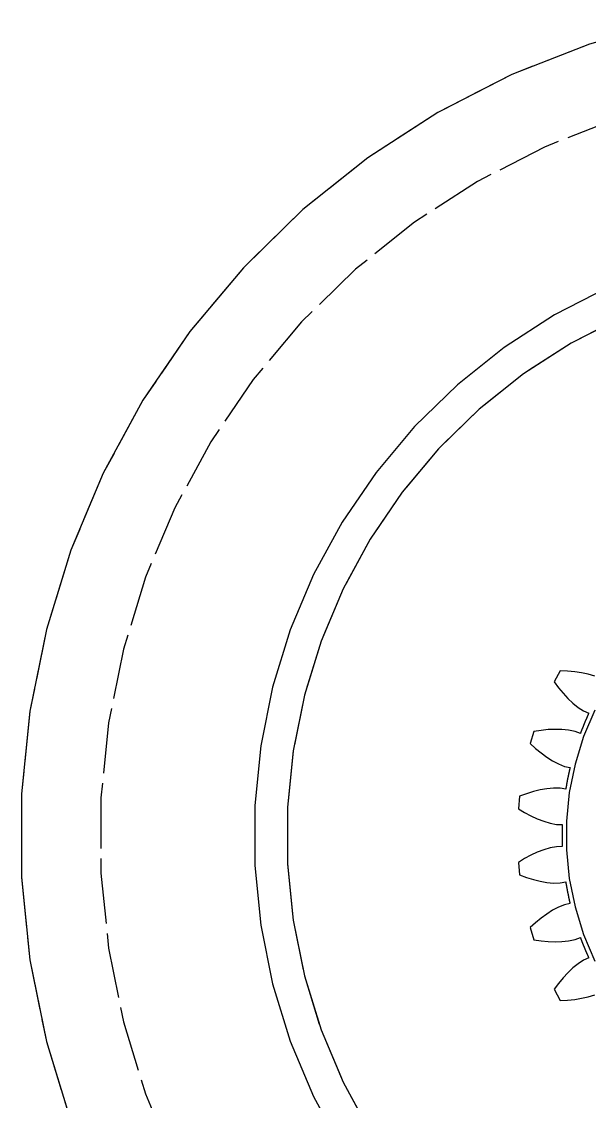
# Model space of a CAD drawing. Header units: millimetres. Extents: x -29 to 159, y -17 to 130.
# Drawn here: x -20.97 to -6.69, y 100.81 to 127.97 of the extents above; entities that cross this region are included whole.
import ezdxf

# ---------------------------------------------------------------- set-up
doc = ezdxf.new("R2010")
doc.units = ezdxf.units.MM
doc.linetypes.add('DASHED', pattern=[1.524, 1.27, -0.254])
doc.layers.add('HIDDEN', color=8, linetype='DASHED')
doc.layers.add('VISIBLE', color=7, linetype='CONTINUOUS')

msp = doc.modelspace()

# ---------------------------------------------------------------- linework, layer by layer
at = {"layer": 'HIDDEN'}
for points in [[(-4.67294, 127.96696), (-6.68822, 127.39995), (-8.63703, 126.6351), (-10.5, 125.68001), (-12.25862, 124.54417), (-13.8954, 123.23888), (-15.39409, 121.7771), (-16.73978, 120.17337), (-17.91911, 118.44361), (-18.92035, 116.60503), (-19.73355, 114.6759), (-20.35062, 112.67538), (-20.76545, 110.62336), (-20.9739, 108.54024), (-20.9739, 106.44671), (-20.76545, 104.36359), (-20.35062, 102.31157), (-19.73355, 100.31105)], [(-6.05125, 125.50409), (-7.81445, 124.81208), (-9.5, 123.94796), (-11.09113, 122.92029), (-12.57203, 121.73932), (-13.92799, 120.41675), (-15.14552, 118.96576), (-16.21253, 117.40074), (-17.11841, 115.73726), (-17.85416, 113.99186), (-18.41247, 112.18186), (-18.78779, 110.32528), (-18.97638, 108.44054), (-18.97638, 106.5464), (-18.78779, 104.66167), (-18.41247, 102.80508), (-17.85416, 100.99509), (-17.11841, 99.24968)], [(-6.05125, 125.50409), (-7.81445, 124.81208), (-9.5, 123.94796), (-11.09113, 122.92029), (-12.57203, 121.73932), (-13.92799, 120.41675), (-15.14552, 118.96576), (-16.21253, 117.40074), (-17.11841, 115.73726), (-17.85416, 113.99186), (-18.41247, 112.18186), (-18.78779, 110.32528), (-18.97638, 108.44054), (-18.97638, 106.5464), (-18.78779, 104.66167), (-18.41247, 102.80508), (-17.85416, 100.99509), (-17.11841, 99.24968)], [(-5.88141, 120.52801), (-7.15, 119.87764), (-8.34753, 119.10419), (-9.46211, 118.21534), (-10.48264, 117.21994), (-11.39899, 116.12788), (-12.20206, 114.95), (-12.88385, 113.69801), (-13.4376, 112.38436), (-13.85781, 111.0221), (-14.14028, 109.62478), (-14.28222, 108.20627), (-14.28222, 106.78068), (-14.14028, 105.36217), (-13.85781, 103.96484), (-13.4376, 102.60258), (-12.88385, 101.28894), (-12.20206, 100.03695)], [(-7.41997, 111.64004), (-7.57006, 111.35924)], [(-7.41997, 111.64004), (-7.57006, 111.35924)], [(-7.23684, 111.63127), (-7.41997, 111.64004)], [(-7.23684, 111.63127), (-7.41997, 111.64004)], [(-7.05794, 111.61361), (-7.23684, 111.63127)], [(-7.05794, 111.61361), (-7.23684, 111.63127)], [(-7.57006, 111.35924), (-7.46102, 111.21185)], [(-7.57006, 111.35924), (-7.46102, 111.21185)], [(-6.88383, 111.58656), (-7.05794, 111.61361)], [(-6.88383, 111.58656), (-7.05794, 111.61361)], [(-6.71527, 111.54928), (-6.88383, 111.58656)], [(-6.71527, 111.54928), (-6.88383, 111.58656)], [(-6.55354, 111.50012), (-6.71527, 111.54928)], [(-6.55354, 111.50012), (-6.71527, 111.54928)], [(-7.46102, 111.21185), (-7.34695, 111.07291)], [(-7.46102, 111.21185), (-7.34695, 111.07291)], [(-7.34695, 111.07291), (-7.22773, 110.94317)], [(-7.34695, 111.07291), (-7.22773, 110.94317)], [(-7.22773, 110.94317), (-7.10308, 110.82373)], [(-7.22773, 110.94317), (-7.10308, 110.82373)], [(-7.10308, 110.82373), (-6.97236, 110.71657)], [(-7.10308, 110.82373), (-6.97236, 110.71657)], [(-6.97236, 110.71657), (-6.83317, 110.62736)], [(-6.97236, 110.71657), (-6.83317, 110.62736)], [(-6.7036, 110.56794), (-6.70724, 110.56), (-6.71086, 110.55205), (-6.71448, 110.5441), (-6.71809, 110.53615), (-6.72169, 110.52819), (-6.72528, 110.52023), (-6.72886, 110.51226), (-6.73243, 110.50429), (-6.73599, 110.49631), (-6.73954, 110.48833), (-6.74309, 110.48035), (-6.74662, 110.47236), (-6.75014, 110.46437), (-6.75366, 110.45637), (-6.75716, 110.44837), (-6.76066, 110.44036), (-6.76414, 110.43235), (-6.76762, 110.42434), (-6.77108, 110.41632), (-6.77454, 110.4083), (-6.77799, 110.40028), (-6.78143, 110.39225), (-6.78485, 110.38421), (-6.78827, 110.37618), (-6.79168, 110.36813), (-6.79508, 110.36009), (-6.79847, 110.35204), (-6.80185, 110.34398), (-6.80523, 110.33593), (-6.80859, 110.32786), (-6.81194, 110.3198), (-6.81528, 110.31173), (-6.81861, 110.30365), (-6.82194, 110.29558), (-6.82525, 110.28749), (-6.82856, 110.27941), (-6.83185, 110.27132), (-6.83514, 110.26323), (-6.83841, 110.25513), (-6.84168, 110.24703), (-6.84493, 110.23892), (-6.84818, 110.23081), (-6.85142, 110.2227), (-6.85465, 110.21458), (-6.85786, 110.20646), (-6.86107, 110.19834), (-6.86427, 110.19021), (-6.86746, 110.18208), (-6.87064, 110.17394), (-6.87381, 110.1658), (-6.87697, 110.15766), (-6.88012, 110.14951), (-6.88326, 110.14136), (-6.88639, 110.13321), (-6.88952, 110.12505), (-6.89263, 110.11689), (-6.89573, 110.10872), (-6.89882, 110.10056), (-6.9019, 110.09238), (-6.90498, 110.08421), (-6.90804, 110.07603), (-6.9111, 110.06784), (-6.91414, 110.05966)], [(-6.7036, 110.56794), (-6.70724, 110.56), (-6.71086, 110.55205), (-6.71448, 110.5441), (-6.71809, 110.53615), (-6.72169, 110.52819), (-6.72528, 110.52023), (-6.72886, 110.51226), (-6.73243, 110.50429), (-6.73599, 110.49631), (-6.73954, 110.48833), (-6.74309, 110.48035), (-6.74662, 110.47236), (-6.75014, 110.46437), (-6.75366, 110.45637), (-6.75716, 110.44837), (-6.76066, 110.44036), (-6.76414, 110.43235), (-6.76762, 110.42434), (-6.77108, 110.41632), (-6.77454, 110.4083), (-6.77799, 110.40028), (-6.78143, 110.39225), (-6.78485, 110.38421), (-6.78827, 110.37618), (-6.79168, 110.36813), (-6.79508, 110.36009), (-6.79847, 110.35204), (-6.80185, 110.34398), (-6.80523, 110.33593), (-6.80859, 110.32786), (-6.81194, 110.3198), (-6.81528, 110.31173), (-6.81861, 110.30365), (-6.82194, 110.29558), (-6.82525, 110.28749), (-6.82856, 110.27941), (-6.83185, 110.27132), (-6.83514, 110.26323), (-6.83841, 110.25513), (-6.84168, 110.24703), (-6.84493, 110.23892), (-6.84818, 110.23081), (-6.85142, 110.2227), (-6.85465, 110.21458), (-6.85786, 110.20646), (-6.86107, 110.19834), (-6.86427, 110.19021), (-6.86746, 110.18208), (-6.87064, 110.17394), (-6.87381, 110.1658), (-6.87697, 110.15766), (-6.88012, 110.14951), (-6.88326, 110.14136), (-6.88639, 110.13321), (-6.88952, 110.12505), (-6.89263, 110.11689), (-6.89573, 110.10872), (-6.89882, 110.10056), (-6.9019, 110.09238), (-6.90498, 110.08421), (-6.90804, 110.07603), (-6.9111, 110.06784), (-6.91414, 110.05966)], [(-6.83317, 110.62736), (-6.7036, 110.56794)], [(-6.83317, 110.62736), (-6.7036, 110.56794)], [(-8.08635, 110.1128), (-8.17878, 109.80812)], [(-8.08635, 110.1128), (-8.17878, 109.80812)], [(-7.90503, 110.13992), (-8.08635, 110.1128)], [(-7.90503, 110.13992), (-8.08635, 110.1128)], [(-7.72612, 110.1575), (-7.90503, 110.13992)], [(-7.72612, 110.1575), (-7.90503, 110.13992)], [(-7.55008, 110.16494), (-7.72612, 110.1575)], [(-7.55008, 110.16494), (-7.72612, 110.1575)], [(-7.37749, 110.16126), (-7.55008, 110.16494)], [(-7.37749, 110.16126), (-7.55008, 110.16494)], [(-7.20927, 110.1446), (-7.37749, 110.16126)], [(-7.20927, 110.1446), (-7.37749, 110.16126)], [(-7.04777, 110.10925), (-7.20927, 110.1446)], [(-7.04777, 110.10925), (-7.20927, 110.1446)], [(-6.91414, 110.05966), (-7.04777, 110.10925)], [(-6.91414, 110.05966), (-7.04777, 110.10925)], [(-8.17878, 109.80812), (-8.04308, 109.68483)], [(-8.17878, 109.80812), (-8.04308, 109.68483)], [(-8.04308, 109.68483), (-7.90409, 109.57081)], [(-8.04308, 109.68483), (-7.90409, 109.57081)], [(-7.90409, 109.57081), (-7.76185, 109.46682)], [(-7.90409, 109.57081), (-7.76185, 109.46682)], [(-7.76185, 109.46682), (-7.6163, 109.374)], [(-7.76185, 109.46682), (-7.6163, 109.374)], [(-7.6163, 109.374), (-7.46718, 109.2944)], [(-7.6163, 109.374), (-7.46718, 109.2944)], [(-7.46718, 109.2944), (-7.31326, 109.23406)], [(-7.46718, 109.2944), (-7.31326, 109.23406)], [(-7.31326, 109.23406), (-7.17459, 109.20106)], [(-7.31326, 109.23406), (-7.17459, 109.20106)], [(-7.17459, 109.20106), (-7.17661, 109.19256), (-7.17862, 109.18406), (-7.18061, 109.17556), (-7.1826, 109.16705), (-7.18458, 109.15854), (-7.18655, 109.15003), (-7.1885, 109.14152), (-7.19045, 109.133), (-7.19239, 109.12449), (-7.19431, 109.11597), (-7.19623, 109.10745), (-7.19814, 109.09892), (-7.20003, 109.09039), (-7.20192, 109.08187), (-7.20379, 109.07334), (-7.20566, 109.0648), (-7.20752, 109.05627), (-7.20936, 109.04773), (-7.2112, 109.03919), (-7.21302, 109.03065), (-7.21484, 109.0221), (-7.21665, 109.01356), (-7.21844, 109.00501), (-7.22023, 108.99646), (-7.222, 108.98791), (-7.22377, 108.97935), (-7.22552, 108.97079), (-7.22727, 108.96224), (-7.229, 108.95368), (-7.23072, 108.94511), (-7.23244, 108.93655), (-7.23414, 108.92798), (-7.23584, 108.91941), (-7.23752, 108.91084), (-7.23919, 108.90227), (-7.24086, 108.89369), (-7.24251, 108.88512), (-7.24415, 108.87654), (-7.24579, 108.86796), (-7.24741, 108.85937), (-7.24902, 108.85079), (-7.25062, 108.8422), (-7.25222, 108.83361), (-7.2538, 108.82502), (-7.25537, 108.81643), (-7.25693, 108.80784), (-7.25848, 108.79924), (-7.26003, 108.79064), (-7.26156, 108.78204), (-7.26308, 108.77344), (-7.26459, 108.76484), (-7.26609, 108.75623), (-7.26758, 108.74763), (-7.26906, 108.73902), (-7.27053, 108.73041), (-7.27199, 108.7218), (-7.27344, 108.71318), (-7.27488, 108.70457), (-7.27631, 108.69595), (-7.27773, 108.68733), (-7.27914, 108.67871), (-7.28054, 108.67009), (-7.28192, 108.66147)], [(-7.17459, 109.20106), (-7.17661, 109.19256), (-7.17862, 109.18406), (-7.18061, 109.17556), (-7.1826, 109.16705), (-7.18458, 109.15854), (-7.18655, 109.15003), (-7.1885, 109.14152), (-7.19045, 109.133), (-7.19239, 109.12449), (-7.19431, 109.11597), (-7.19623, 109.10745), (-7.19814, 109.09892), (-7.20003, 109.09039), (-7.20192, 109.08187), (-7.20379, 109.07334), (-7.20566, 109.0648), (-7.20752, 109.05627), (-7.20936, 109.04773), (-7.2112, 109.03919), (-7.21302, 109.03065), (-7.21484, 109.0221), (-7.21665, 109.01356), (-7.21844, 109.00501), (-7.22023, 108.99646), (-7.222, 108.98791), (-7.22377, 108.97935), (-7.22552, 108.97079), (-7.22727, 108.96224), (-7.229, 108.95368), (-7.23072, 108.94511), (-7.23244, 108.93655), (-7.23414, 108.92798), (-7.23584, 108.91941), (-7.23752, 108.91084), (-7.23919, 108.90227), (-7.24086, 108.89369), (-7.24251, 108.88512), (-7.24415, 108.87654), (-7.24579, 108.86796), (-7.24741, 108.85937), (-7.24902, 108.85079), (-7.25062, 108.8422), (-7.25222, 108.83361), (-7.2538, 108.82502), (-7.25537, 108.81643), (-7.25693, 108.80784), (-7.25848, 108.79924), (-7.26003, 108.79064), (-7.26156, 108.78204), (-7.26308, 108.77344), (-7.26459, 108.76484), (-7.26609, 108.75623), (-7.26758, 108.74763), (-7.26906, 108.73902), (-7.27053, 108.73041), (-7.27199, 108.7218), (-7.27344, 108.71318), (-7.27488, 108.70457), (-7.27631, 108.69595), (-7.27773, 108.68733), (-7.27914, 108.67871), (-7.28054, 108.67009), (-7.28192, 108.66147)], [(-7.75619, 108.67072), (-7.92618, 108.64067)], [(-7.75619, 108.67072), (-7.92618, 108.64067)], [(-7.58796, 108.6872), (-7.75619, 108.67072)], [(-7.58796, 108.6872), (-7.75619, 108.67072)], [(-7.42267, 108.68404), (-7.58796, 108.6872)], [(-7.42267, 108.68404), (-7.58796, 108.6872)], [(-7.28192, 108.66147), (-7.42267, 108.68404)], [(-7.28192, 108.66147), (-7.42267, 108.68404)], [(-8.44198, 108.4849), (-8.47319, 108.16804)], [(-8.44198, 108.4849), (-8.47319, 108.16804)], [(-8.26943, 108.54688), (-8.44198, 108.4849)], [(-8.26943, 108.54688), (-8.44198, 108.4849)], [(-8.09739, 108.59902), (-8.26943, 108.54688)], [(-8.09739, 108.59902), (-8.26943, 108.54688)], [(-7.92618, 108.64067), (-8.09739, 108.59902)], [(-7.92618, 108.64067), (-8.09739, 108.59902)], [(-8.47319, 108.16804), (-8.31605, 108.0736)], [(-8.47319, 108.16804), (-8.31605, 108.0736)], [(-8.31605, 108.0736), (-8.15748, 107.98889)], [(-8.31605, 108.0736), (-8.15748, 107.98889)], [(-8.15748, 107.98889), (-7.99769, 107.91464)], [(-8.15748, 107.98889), (-7.99769, 107.91464)], [(-7.99769, 107.91464), (-7.83683, 107.852)], [(-7.99769, 107.91464), (-7.83683, 107.852)], [(-7.83683, 107.852), (-7.67504, 107.80302)], [(-7.83683, 107.852), (-7.67504, 107.80302)], [(-7.67504, 107.80302), (-7.51231, 107.77387)], [(-7.67504, 107.80302), (-7.51231, 107.77387)], [(-7.51231, 107.77387), (-7.36987, 107.76856)], [(-7.51231, 107.77387), (-7.36987, 107.76856)], [(-7.36987, 107.76856), (-7.37019, 107.75983), (-7.3705, 107.7511), (-7.3708, 107.74237), (-7.37109, 107.73364), (-7.37137, 107.72491), (-7.37164, 107.71618), (-7.3719, 107.70745), (-7.37214, 107.69871), (-7.37238, 107.68998), (-7.37261, 107.68125), (-7.37283, 107.67252), (-7.37303, 107.66379), (-7.37323, 107.65505), (-7.37342, 107.64632), (-7.37359, 107.63759), (-7.37376, 107.62885), (-7.37391, 107.62012), (-7.37406, 107.61139), (-7.37419, 107.60265), (-7.37432, 107.59392), (-7.37443, 107.58519), (-7.37453, 107.57645), (-7.37463, 107.56772), (-7.37471, 107.55898), (-7.37478, 107.55025), (-7.37484, 107.54151), (-7.3749, 107.53278), (-7.37494, 107.52404), (-7.37497, 107.51531), (-7.37499, 107.50658), (-7.375, 107.49784), (-7.375, 107.48911), (-7.37499, 107.48037), (-7.37497, 107.47164), (-7.37494, 107.4629), (-7.3749, 107.45417), (-7.37484, 107.44543), (-7.37478, 107.4367), (-7.37471, 107.42796), (-7.37463, 107.41923), (-7.37453, 107.41049), (-7.37443, 107.40176), (-7.37432, 107.39303), (-7.37419, 107.38429), (-7.37406, 107.37556), (-7.37391, 107.36682), (-7.37376, 107.35809), (-7.37359, 107.34936), (-7.37342, 107.34062), (-7.37323, 107.33189), (-7.37303, 107.32316), (-7.37283, 107.31443), (-7.37261, 107.30569), (-7.37238, 107.29696), (-7.37214, 107.28823), (-7.3719, 107.2795), (-7.37164, 107.27077), (-7.37137, 107.26204), (-7.37109, 107.25331), (-7.3708, 107.24458), (-7.3705, 107.23585), (-7.37019, 107.22712), (-7.36987, 107.21839)], [(-7.36987, 107.76856), (-7.37019, 107.75983), (-7.3705, 107.7511), (-7.3708, 107.74237), (-7.37109, 107.73364), (-7.37137, 107.72491), (-7.37164, 107.71618), (-7.3719, 107.70745), (-7.37214, 107.69871), (-7.37238, 107.68998), (-7.37261, 107.68125), (-7.37283, 107.67252), (-7.37303, 107.66379), (-7.37323, 107.65505), (-7.37342, 107.64632), (-7.37359, 107.63759), (-7.37376, 107.62885), (-7.37391, 107.62012), (-7.37406, 107.61139), (-7.37419, 107.60265), (-7.37432, 107.59392), (-7.37443, 107.58519), (-7.37453, 107.57645), (-7.37463, 107.56772), (-7.37471, 107.55898), (-7.37478, 107.55025), (-7.37484, 107.54151), (-7.3749, 107.53278), (-7.37494, 107.52404), (-7.37497, 107.51531), (-7.37499, 107.50658), (-7.375, 107.49784), (-7.375, 107.48911), (-7.37499, 107.48037), (-7.37497, 107.47164), (-7.37494, 107.4629), (-7.3749, 107.45417), (-7.37484, 107.44543), (-7.37478, 107.4367), (-7.37471, 107.42796), (-7.37463, 107.41923), (-7.37453, 107.41049), (-7.37443, 107.40176), (-7.37432, 107.39303), (-7.37419, 107.38429), (-7.37406, 107.37556), (-7.37391, 107.36682), (-7.37376, 107.35809), (-7.37359, 107.34936), (-7.37342, 107.34062), (-7.37323, 107.33189), (-7.37303, 107.32316), (-7.37283, 107.31443), (-7.37261, 107.30569), (-7.37238, 107.29696), (-7.37214, 107.28823), (-7.3719, 107.2795), (-7.37164, 107.27077), (-7.37137, 107.26204), (-7.37109, 107.25331), (-7.3708, 107.24458), (-7.3705, 107.23585), (-7.37019, 107.22712), (-7.36987, 107.21839)], [(-7.99769, 107.0723), (-8.15748, 106.99806)], [(-7.99769, 107.0723), (-8.15748, 106.99806)], [(-7.83683, 107.13495), (-7.99769, 107.0723)], [(-7.83683, 107.13495), (-7.99769, 107.0723)], [(-7.67504, 107.18393), (-7.83683, 107.13495)], [(-7.67504, 107.18393), (-7.83683, 107.13495)], [(-7.51231, 107.21307), (-7.67504, 107.18393)], [(-7.51231, 107.21307), (-7.67504, 107.18393)], [(-7.36987, 107.21839), (-7.51231, 107.21307)], [(-7.36987, 107.21839), (-7.51231, 107.21307)], [(-8.31605, 106.91335), (-8.47319, 106.8189)], [(-8.31605, 106.91335), (-8.47319, 106.8189)], [(-8.47319, 106.8189), (-8.44198, 106.50204)], [(-8.47319, 106.8189), (-8.44198, 106.50204)], [(-8.15748, 106.99806), (-8.31605, 106.91335)], [(-8.15748, 106.99806), (-8.31605, 106.91335)], [(-8.44198, 106.50204), (-8.26943, 106.44007)], [(-8.44198, 106.50204), (-8.26943, 106.44007)], [(-8.26943, 106.44007), (-8.09739, 106.38792)], [(-8.26943, 106.44007), (-8.09739, 106.38792)], [(-8.09739, 106.38792), (-7.92618, 106.34628)], [(-8.09739, 106.38792), (-7.92618, 106.34628)], [(-7.92618, 106.34628), (-7.75619, 106.31622)], [(-7.92618, 106.34628), (-7.75619, 106.31622)], [(-7.75619, 106.31622), (-7.58796, 106.29974)], [(-7.75619, 106.31622), (-7.58796, 106.29974)], [(-7.58796, 106.29974), (-7.42267, 106.30291)], [(-7.58796, 106.29974), (-7.42267, 106.30291)], [(-7.42267, 106.30291), (-7.28192, 106.32548)], [(-7.42267, 106.30291), (-7.28192, 106.32548)], [(-7.28192, 106.32548), (-7.28054, 106.31686), (-7.27914, 106.30823), (-7.27773, 106.29961), (-7.27631, 106.29099), (-7.27488, 106.28238), (-7.27344, 106.27376), (-7.27199, 106.26515), (-7.27053, 106.25654), (-7.26906, 106.24793), (-7.26758, 106.23932), (-7.26609, 106.23071), (-7.26459, 106.22211), (-7.26308, 106.2135), (-7.26156, 106.2049), (-7.26003, 106.1963), (-7.25848, 106.1877), (-7.25693, 106.17911), (-7.25537, 106.17051), (-7.2538, 106.16192), (-7.25222, 106.15333), (-7.25062, 106.14474), (-7.24902, 106.13616), (-7.24741, 106.12757), (-7.24579, 106.11899), (-7.24415, 106.11041), (-7.24251, 106.10183), (-7.24086, 106.09325), (-7.23919, 106.08468), (-7.23752, 106.07611), (-7.23584, 106.06753), (-7.23414, 106.05897), (-7.23244, 106.0504), (-7.23072, 106.04183), (-7.229, 106.03327), (-7.22727, 106.02471), (-7.22552, 106.01615), (-7.22377, 106.00759), (-7.222, 105.99904), (-7.22023, 105.99049), (-7.21844, 105.98194), (-7.21665, 105.97339), (-7.21484, 105.96484), (-7.21302, 105.9563), (-7.2112, 105.94776), (-7.20936, 105.93922), (-7.20752, 105.93068), (-7.20566, 105.92214), (-7.20379, 105.91361), (-7.20192, 105.90508), (-7.20003, 105.89655), (-7.19814, 105.88802), (-7.19623, 105.8795), (-7.19431, 105.87098), (-7.19239, 105.86246), (-7.19045, 105.85394), (-7.1885, 105.84543), (-7.18655, 105.83691), (-7.18458, 105.8284), (-7.1826, 105.81989), (-7.18061, 105.81139), (-7.17862, 105.80289), (-7.17661, 105.79438), (-7.17459, 105.78589)], [(-7.28192, 106.32548), (-7.28054, 106.31686), (-7.27914, 106.30823), (-7.27773, 106.29961), (-7.27631, 106.29099), (-7.27488, 106.28238), (-7.27344, 106.27376), (-7.27199, 106.26515), (-7.27053, 106.25654), (-7.26906, 106.24793), (-7.26758, 106.23932), (-7.26609, 106.23071), (-7.26459, 106.22211), (-7.26308, 106.2135), (-7.26156, 106.2049), (-7.26003, 106.1963), (-7.25848, 106.1877), (-7.25693, 106.17911), (-7.25537, 106.17051), (-7.2538, 106.16192), (-7.25222, 106.15333), (-7.25062, 106.14474), (-7.24902, 106.13616), (-7.24741, 106.12757), (-7.24579, 106.11899), (-7.24415, 106.11041), (-7.24251, 106.10183), (-7.24086, 106.09325), (-7.23919, 106.08468), (-7.23752, 106.07611), (-7.23584, 106.06753), (-7.23414, 106.05897), (-7.23244, 106.0504), (-7.23072, 106.04183), (-7.229, 106.03327), (-7.22727, 106.02471), (-7.22552, 106.01615), (-7.22377, 106.00759), (-7.222, 105.99904), (-7.22023, 105.99049), (-7.21844, 105.98194), (-7.21665, 105.97339), (-7.21484, 105.96484), (-7.21302, 105.9563), (-7.2112, 105.94776), (-7.20936, 105.93922), (-7.20752, 105.93068), (-7.20566, 105.92214), (-7.20379, 105.91361), (-7.20192, 105.90508), (-7.20003, 105.89655), (-7.19814, 105.88802), (-7.19623, 105.8795), (-7.19431, 105.87098), (-7.19239, 105.86246), (-7.19045, 105.85394), (-7.1885, 105.84543), (-7.18655, 105.83691), (-7.18458, 105.8284), (-7.1826, 105.81989), (-7.18061, 105.81139), (-7.17862, 105.80289), (-7.17661, 105.79438), (-7.17459, 105.78589)], [(-7.46718, 105.69255), (-7.6163, 105.61294)], [(-7.46718, 105.69255), (-7.6163, 105.61294)], [(-7.31326, 105.75288), (-7.46718, 105.69255)], [(-7.31326, 105.75288), (-7.46718, 105.69255)], [(-7.17459, 105.78589), (-7.31326, 105.75288)], [(-7.17459, 105.78589), (-7.31326, 105.75288)], [(-7.90409, 105.41613), (-8.04308, 105.30212)], [(-7.90409, 105.41613), (-8.04308, 105.30212)], [(-7.76185, 105.52012), (-7.90409, 105.41613)], [(-7.76185, 105.52012), (-7.90409, 105.41613)], [(-7.6163, 105.61294), (-7.76185, 105.52012)], [(-7.6163, 105.61294), (-7.76185, 105.52012)], [(-8.04308, 105.30212), (-8.17878, 105.17883)], [(-8.04308, 105.30212), (-8.17878, 105.17883)], [(-8.17878, 105.17883), (-8.08635, 104.87414)], [(-8.17878, 105.17883), (-8.08635, 104.87414)], [(-8.08635, 104.87414), (-7.90503, 104.84702)], [(-8.08635, 104.87414), (-7.90503, 104.84702)], [(-7.90503, 104.84702), (-7.72612, 104.82944)], [(-7.90503, 104.84702), (-7.72612, 104.82944)], [(-7.37749, 104.82568), (-7.20927, 104.84234)], [(-7.37749, 104.82568), (-7.20927, 104.84234)], [(-7.20927, 104.84234), (-7.04777, 104.87769)], [(-7.20927, 104.84234), (-7.04777, 104.87769)], [(-7.04777, 104.87769), (-6.91414, 104.92729)], [(-7.04777, 104.87769), (-6.91414, 104.92729)], [(-6.91414, 104.92729), (-6.9111, 104.9191), (-6.90804, 104.91092), (-6.90498, 104.90274), (-6.9019, 104.89456), (-6.89882, 104.88639), (-6.89573, 104.87822), (-6.89263, 104.87006), (-6.88952, 104.86189), (-6.88639, 104.85374), (-6.88326, 104.84558), (-6.88012, 104.83743), (-6.87697, 104.82928), (-6.87381, 104.82114), (-6.87064, 104.813), (-6.86746, 104.80487), (-6.86427, 104.79673), (-6.86107, 104.78861), (-6.85786, 104.78048), (-6.85465, 104.77236), (-6.85142, 104.76425), (-6.84818, 104.75613), (-6.84493, 104.74802), (-6.84168, 104.73992), (-6.83841, 104.73182), (-6.83514, 104.72372), (-6.83185, 104.71563), (-6.82856, 104.70754), (-6.82525, 104.69945), (-6.82194, 104.69137), (-6.81861, 104.68329), (-6.81528, 104.67522), (-6.81194, 104.66715), (-6.80859, 104.65908), (-6.80523, 104.65102), (-6.80185, 104.64296), (-6.79847, 104.63491), (-6.79508, 104.62686), (-6.79168, 104.61881), (-6.78827, 104.61077), (-6.78485, 104.60273), (-6.78143, 104.5947), (-6.77799, 104.58667), (-6.77454, 104.57864), (-6.77108, 104.57062), (-6.76762, 104.5626), (-6.76414, 104.55459), (-6.76066, 104.54658), (-6.75716, 104.53858), (-6.75366, 104.53058), (-6.75014, 104.52258), (-6.74662, 104.51459), (-6.74309, 104.5066), (-6.73954, 104.49861), (-6.73599, 104.49063), (-6.73243, 104.48266), (-6.72886, 104.47469), (-6.72528, 104.46672), (-6.72169, 104.45875), (-6.71809, 104.4508), (-6.71448, 104.44284), (-6.71086, 104.43489), (-6.70724, 104.42694), (-6.7036, 104.419)], [(-6.91414, 104.92729), (-6.9111, 104.9191), (-6.90804, 104.91092), (-6.90498, 104.90274), (-6.9019, 104.89456), (-6.89882, 104.88639), (-6.89573, 104.87822), (-6.89263, 104.87006), (-6.88952, 104.86189), (-6.88639, 104.85374), (-6.88326, 104.84558), (-6.88012, 104.83743), (-6.87697, 104.82928), (-6.87381, 104.82114), (-6.87064, 104.813), (-6.86746, 104.80487), (-6.86427, 104.79673), (-6.86107, 104.78861), (-6.85786, 104.78048), (-6.85465, 104.77236), (-6.85142, 104.76425), (-6.84818, 104.75613), (-6.84493, 104.74802), (-6.84168, 104.73992), (-6.83841, 104.73182), (-6.83514, 104.72372), (-6.83185, 104.71563), (-6.82856, 104.70754), (-6.82525, 104.69945), (-6.82194, 104.69137), (-6.81861, 104.68329), (-6.81528, 104.67522), (-6.81194, 104.66715), (-6.80859, 104.65908), (-6.80523, 104.65102), (-6.80185, 104.64296), (-6.79847, 104.63491), (-6.79508, 104.62686), (-6.79168, 104.61881), (-6.78827, 104.61077), (-6.78485, 104.60273), (-6.78143, 104.5947), (-6.77799, 104.58667), (-6.77454, 104.57864), (-6.77108, 104.57062), (-6.76762, 104.5626), (-6.76414, 104.55459), (-6.76066, 104.54658), (-6.75716, 104.53858), (-6.75366, 104.53058), (-6.75014, 104.52258), (-6.74662, 104.51459), (-6.74309, 104.5066), (-6.73954, 104.49861), (-6.73599, 104.49063), (-6.73243, 104.48266), (-6.72886, 104.47469), (-6.72528, 104.46672), (-6.72169, 104.45875), (-6.71809, 104.4508), (-6.71448, 104.44284), (-6.71086, 104.43489), (-6.70724, 104.42694), (-6.7036, 104.419)], [(-7.72612, 104.82944), (-7.55008, 104.822)], [(-7.72612, 104.82944), (-7.55008, 104.822)], [(-7.55008, 104.822), (-7.37749, 104.82568)], [(-7.55008, 104.822), (-7.37749, 104.82568)], [(-6.83317, 104.35958), (-6.97236, 104.27038)], [(-6.83317, 104.35958), (-6.97236, 104.27038)], [(-6.7036, 104.419), (-6.83317, 104.35958)], [(-6.7036, 104.419), (-6.83317, 104.35958)], [(-7.22773, 104.04378), (-7.34695, 103.91404)], [(-7.22773, 104.04378), (-7.34695, 103.91404)], [(-7.10308, 104.16321), (-7.22773, 104.04378)], [(-7.10308, 104.16321), (-7.22773, 104.04378)], [(-6.97236, 104.27038), (-7.10308, 104.16321)], [(-6.97236, 104.27038), (-7.10308, 104.16321)], [(-7.46102, 103.77509), (-7.57006, 103.6277)], [(-7.46102, 103.77509), (-7.57006, 103.6277)], [(-7.34695, 103.91404), (-7.46102, 103.77509)], [(-7.34695, 103.91404), (-7.46102, 103.77509)], [(-7.57006, 103.6277), (-7.41997, 103.3469)], [(-7.57006, 103.6277), (-7.41997, 103.3469)], [(-6.71527, 103.43767), (-6.55354, 103.48682)], [(-6.71527, 103.43767), (-6.55354, 103.48682)], [(-7.41997, 103.3469), (-7.23684, 103.35568)], [(-7.41997, 103.3469), (-7.23684, 103.35568)], [(-7.23684, 103.35568), (-7.05794, 103.37334)], [(-7.23684, 103.35568), (-7.05794, 103.37334)], [(-7.05794, 103.37334), (-6.88383, 103.40039)], [(-7.05794, 103.37334), (-6.88383, 103.40039)], [(-6.88383, 103.40039), (-6.71527, 103.43767)], [(-6.88383, 103.40039), (-6.71527, 103.43767)]]:
    msp.add_lwpolyline(points, dxfattribs=at)
at = {"layer": 'VISIBLE'}
for points in [[(-4.67294, 127.96696), (-6.68822, 127.39995), (-8.63703, 126.6351), (-10.5, 125.68001), (-12.25862, 124.54417), (-13.8954, 123.23888), (-15.39409, 121.7771), (-16.73978, 120.17337), (-17.91911, 118.44361), (-18.92035, 116.60503), (-19.73355, 114.6759), (-20.35062, 112.67538), (-20.76545, 110.62336), (-20.9739, 108.54024), (-20.9739, 106.44671), (-20.76545, 104.36359), (-20.35062, 102.31157), (-19.73355, 100.31105)], [(-6.22041, 121.27933), (-7.56213, 120.59147), (-8.82869, 119.77344), (-10.00751, 118.83336), (-11.08687, 117.78058), (-12.05604, 116.62557), (-12.9054, 115.3798), (-13.62649, 114.05565), (-14.21216, 112.66628), (-14.65658, 111.2255), (-14.95534, 109.74763), (-15.10546, 108.24736), (-15.10546, 106.73959), (-14.95534, 105.23932), (-14.65658, 103.76145), (-14.21216, 102.32067), (-13.62649, 100.9313), (-12.9054, 99.60715)], [(-5.88141, 120.52801), (-7.15, 119.87764), (-8.34753, 119.10419), (-9.46211, 118.21534), (-10.48264, 117.21994), (-11.39899, 116.12788), (-12.20206, 114.95), (-12.88385, 113.69801), (-13.4376, 112.38436), (-13.85781, 111.0221), (-14.14028, 109.62478), (-14.28222, 108.20627), (-14.28222, 106.78068), (-14.14028, 105.36217), (-13.85781, 103.96484), (-13.4376, 102.60258), (-12.88385, 101.28894), (-12.20206, 100.03695)], [(-6.55389, 110.64966), (-6.83557, 109.98142), (-7.04932, 109.28845), (-7.19302, 108.57765), (-7.26522, 107.85606), (-7.26522, 107.13088), (-7.19302, 106.4093), (-7.04932, 105.69849), (-6.83557, 105.00553), (-6.55389, 104.33729)]]:
    msp.add_lwpolyline(points, dxfattribs=at)

doc.saveas('drawing.dxf')
